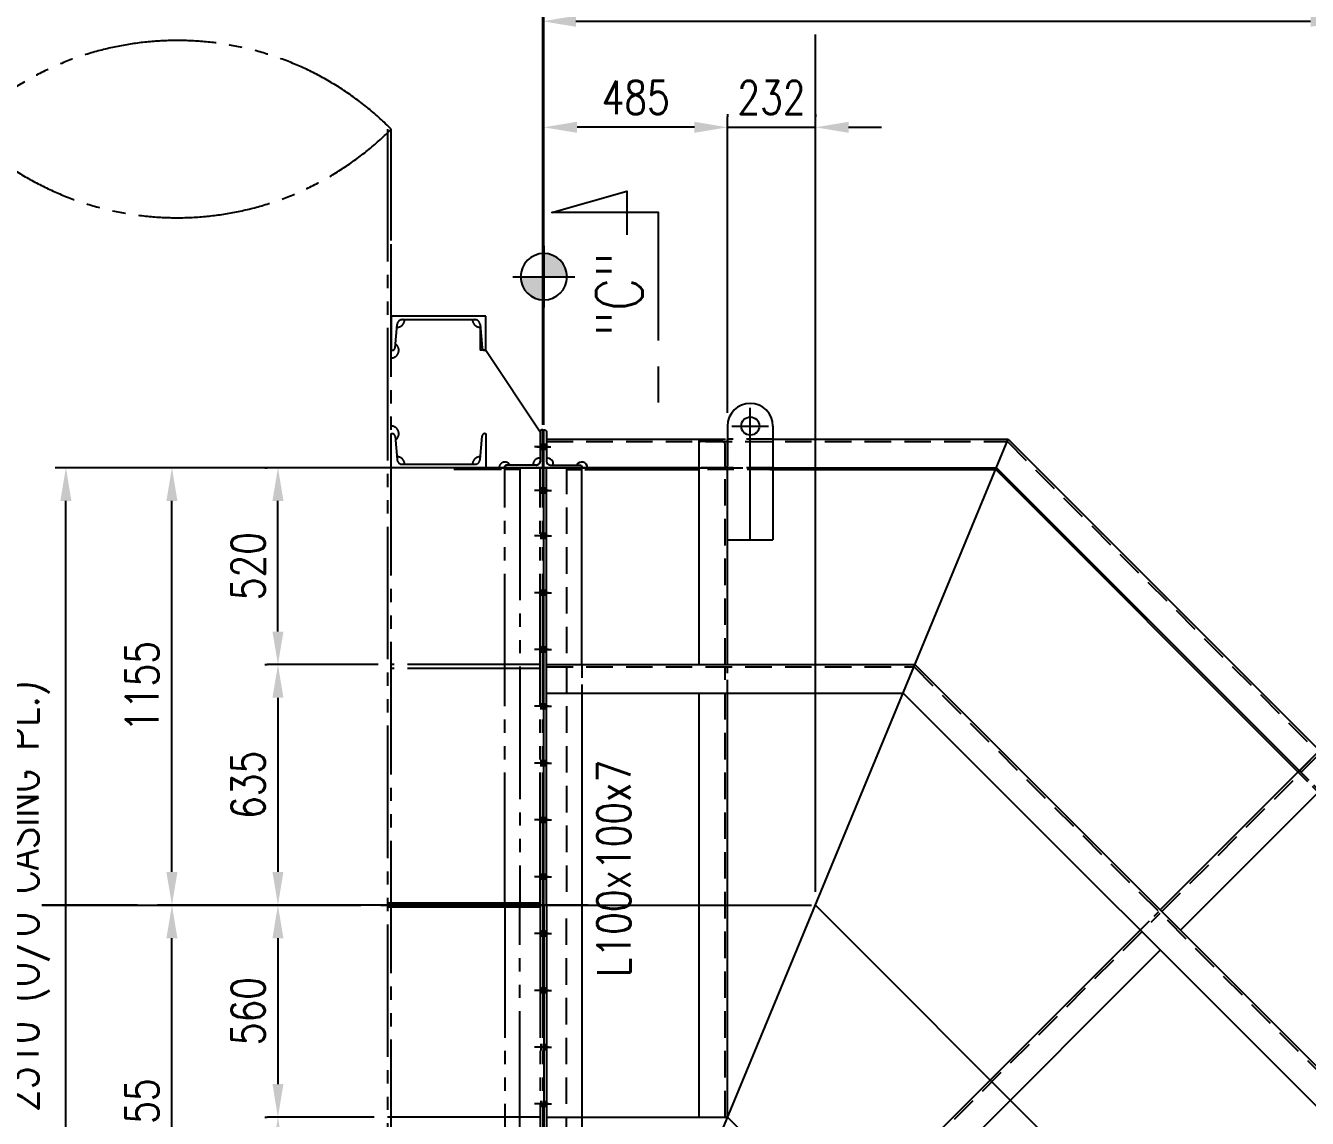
# Model space of a CAD drawing. Header units: millimetres. Extents: x 0 to 134087, y -49114 to 20834.
# Drawn here: x 10928 to 14313, y 10955 to 13841 of the extents above; entities that cross this region are included whole.
import ezdxf
from ezdxf.enums import TextEntityAlignment as Align

# ---------------------------------------------------------------- set-up
doc = ezdxf.new("R2010")
doc.units = ezdxf.units.MM
doc.header["$LTSCALE"] = 35
for name, pattern in [('JNK-CENTER', [34, 30, -1.5, 1, -1.5]), ('JNK-HIDDEN', [3, 2, -1]), ('JNK-PHANTOM', [15, 10, -1, 1, -1, 1, -1])]:
    doc.linetypes.add(name, pattern=pattern)
for name, color, linetype in [('CEN-R', 1, 'JNK-CENTER'), ('CON-C', 4, 'Continuous'), ('CON-G', 3, 'Continuous'), ('CON-W', 7, 'Continuous'), ('CON-Y', 2, 'Continuous'), ('Dim-W', 7, 'Continuous'), ('HID-Y', 2, 'JNK-HIDDEN'), ('PHA-M', 6, 'JNK-PHANTOM'), ('TXTT-C', 4, 'Continuous')]:
    doc.layers.add(name, color=color, linetype=linetype)
doc.styles.add('SIMPLEX', font='simplex.shx', dxfattribs={"width": 0.8})
doc.dimstyles.new('DIM35', dxfattribs={"dimscale": 35, "dimtxt": 2.5, "dimasz": 2.5, "dimexe": 0.8, "dimexo": 1, "dimgap": 1, "dimtad": 1, "dimdec": 1, "dimdsep": 46, "dimtxsty": 'SIMPLEX', "dimcen": 0, "dimclrd": 7, "dimclre": 7, "dimclrt": 2, "dimadec": 1, "dimazin": 2, "dimtfac": 1, "dimtdec": 1, "dimtix": 1, "dimtmove": 2, "dimatfit": 2, "dimfxl": 1, "dimtfill": 1, "dimarcsym": 1})

# ---------------------------------------------------------------- blocks, each defined once
blk = doc.blocks.new('A$C12A45132')
at = {"layer": 'CEN-R'}
blk.add_line((1650, 0), (0, 0), dxfattribs=at)
at = {"layer": 'PHA-M'}
for p, q in [((1120, 2049.1), (1120, -1827.8)), ((1130, 1755), (1130, 2049.1)), ((1130, -1755), (1130, 1755)), ((1236.5, 1555), (1130, 1555)), ((1130, 1555), (1130, 1465)), ((1140, 1471.4), (1145.4, 1533.2)), ((1159.4, 1546), (1236.5, 1546)), ((1380, 1555), (1236.5, 1555)), ((1236.5, 1546), (1350.6, 1546)), ((1364.6, 1533.2), (1370, 1471.4)), ((1365.2, 1526), (1365.2, 1465)), ((1380, 1465), (1380, 1555)), ((1130, 1465), (1133, 1465)), ((1380, 1465), (1365.2, 1465)), ((1377, 1465), (1380, 1465)), ((1380, 1465), (1523, 1250)), ((1530, 1255), (1528, 1255)), ((1530, 1155), (1530, 1255)), ((1130, 1155), (1130, 1245)), ((1130, 1245), (1133, 1245)), ((1140, 1238.6), (1145.4, 1176.8)), ((1364.6, 1176.8), (1370, 1238.6)), ((1377, 1245), (1380, 1245)), ((1380, 1245), (1380, 1155)), ((1523, 1250), (1523, 1172)), ((1545, 1210), (1508, 1210)), ((1236.5, 1155), (1130, 1155)), ((1159.4, 1164), (1236.5, 1164)), ((1236.5, 1164), (1350.6, 1164)), ((1380, 1155), (1236.5, 1155)), ((1530, 1155), (1295, 1155)), ((1295, 1155), (1496.5, 1155)), ((1421.5, 1155), (1295, 1155)), ((1430, 1157), (1430, 1155)), ((1430, 0), (1430, 1155)), ((1430, 1155), (1530, 1155)), ((1513, 1162), (1435, 1162)), ((1470, 1155), (1470, 0)), ((1523, 0), (1523, 1155)), ((1530, 0), (1530, 1155)), ((1421.5, 1150), (1295, 1150)), ((1470, 1150), (1430, 1150)), ((1545, 1095), (1508, 1095)), ((1545, 975), (1508, 975)), ((1545, 825), (1508, 825)), ((1545, 675), (1508, 675)), ((1523, 635), (1130, 635)), ((1523, 625), (1130, 625)), ((1545, 525), (1508, 525)), ((1545, 375), (1508, 375)), ((1545, 225), (1508, 225)), ((1545, 75), (1508, 75)), ((1236.5, 5), (1120, 5)), ((1523, 5), (1236.5, 5)), ((1430, 0), (1430, -1155)), ((1470, -1155), (1470, 0)), ((1523, 0), (1523, -1155)), ((1530, 0), (1530, -1155)), ((1545, 0), (1120, 0)), ((1236.5, -5), (1120, -5)), ((1523, -5), (1236.5, -5)), ((1545, -75), (1508, -75)), ((1545, -225), (1508, -225)), ((1545, -375), (1508, -375)), ((1545, -525), (1508, -525)), ((1236.5, -560), (1120, -560)), ((1523, -560), (1236.5, -560))]:
    blk.add_line(p, q, dxfattribs=at)
for centre, radius, start, end in [((565, 1484.1), 799, 45, 135), ((565, 2614.1), 799, 225, 315), ((1145.4, 1546), 20, 268.1926, 0), ((1159.4, 1532), 14, 90, 175), ((1364.6, 1546), 20, 180, 271.8074), ((1350.6, 1532), 14, 5, 90), ((1130, 1465), 20, 270, 56.8984), ((1133, 1472), 7, 270, 355), ((1377, 1472), 7, 185, 270), ((1130, 1245), 20, 303.1016, 90), ((1528, 1250), 5, 90, 180), ((1133, 1238), 7, 5, 90), ((1377, 1238), 7, 90, 175), ((1145.4, 1164), 20, 0, 91.8074), ((1159.4, 1178), 14, 185, 270), ((1364.6, 1164), 20, 88.1926, 180), ((1350.6, 1178), 14, 270, 355), ((1430, 1155), 15, 27.8181, 180), ((1435, 1157), 5, 90, 180), ((1520.1, 1164.9), 15, 78.74, 191.26), ((1513, 1172), 10, 270, 0)]:
    blk.add_arc(centre, radius, start, end, dxfattribs=at)
for points in [[(1523, 1219), (1530, 1219), (1523, 1201), (1530, 1201)], [(1523, 1104), (1530, 1104), (1523, 1086), (1530, 1086)], [(1523, 984), (1530, 984), (1523, 966), (1530, 966)], [(1523, 834), (1530, 834), (1523, 816), (1530, 816)], [(1523, 684), (1530, 684), (1523, 666), (1530, 666)], [(1523, 534), (1530, 534), (1523, 516), (1530, 516)], [(1523, 384), (1530, 384), (1523, 366), (1530, 366)], [(1523, 234), (1530, 234), (1523, 216), (1530, 216)], [(1523, 84), (1530, 84), (1523, 66), (1530, 66)], [(1523, -84), (1530, -84), (1523, -66), (1530, -66)], [(1523, -234), (1530, -234), (1523, -216), (1530, -216)], [(1523, -384), (1530, -384), (1523, -366), (1530, -366)], [(1523, -534), (1530, -534), (1523, -516), (1530, -516)]]:
    blk.add_solid(points, dxfattribs=at)
blk = doc.blocks.new('A$C3E9401CC')
at = {"layer": 'PHA-M'}
for p, q in [((0, -1155), (0, 0)), ((7, -1155), (7, 0)), ((100, -1155), (100, 0))]:
    blk.add_line(p, q, dxfattribs=at)
blk.add_lwpolyline([(0, 0), (0, 100), (2, 100, -0.414214), (7, 95), (7, 17, 0.414214), (17, 7), (95, 7, -0.414214), (100, 2), (100, 0)], format="xyb", close=True, dxfattribs=at)
blk = doc.blocks.new('A$C44FD1F1F')
at = {"layer": 'CEN-R'}
blk.add_line((25.7, 0), (-11, 0), dxfattribs=at)
at = {"layer": 'Dim-W', "ltscale": 0.5}
for points in [[(0, 9), (7, 9), (0, -9), (7, -9)], [(10, 9), (10, -9), (17, 9), (17, -9)]]:
    blk.add_solid(points, dxfattribs=at)
blk = doc.blocks.new('SECMARK2')
at = {"layer": 'TXTT-C'}
blk.add_line((0, 0), (-2.717, 0), dxfattribs=at)
blk.add_lwpolyline([(-4.667, 0), (-14.317, 0), (-14.317, 8.05), (-15.933, 2.383), (-12.633, 2.383)], dxfattribs=at)
at = {"layer": 'TXTT-C', "style": 'SIMPLEX', "width": 1.17}
blk.add_attdef('TAG', text='', height=3.5, dxfattribs=at).set_placement((-7.82, 1.36), align=Align.CENTER)
blk = doc.blocks.new('A$C78542D52')
at = {"layer": 'CEN-R'}
for p, q in [((60, -265), (60, 83.5)), ((11.5, 35), (108.5, 35))]:
    blk.add_line(p, q, dxfattribs=at)
at = {"layer": 'CON-G'}
for p, q in [((0, 35), (0, 0)), ((120, 35), (120, 0)), ((120, 0), (120, -265)), ((0, -265), (120, -265))]:
    blk.add_line(p, q, dxfattribs=at)
blk.add_circle((60, 35), 24, dxfattribs=at)
blk.add_arc((60, 35), 60, 0, 180, dxfattribs=at)
at = {"layer": 'HID-Y'}
for p, q in [((120, 0), (0, 0)), ((120, -75), (0, -75))]:
    blk.add_line(p, q, dxfattribs=at)
blk = doc.blocks.new('A$C432109A4')
at = {"layer": 'CON-G'}
for p, q in [((595, 0), (0, 0)), ((1790, 0), (670, 0)), ((1865, 0), (2460, 0)), ((595, -75), (0, -75)), ((1790, -75), (670, -75)), ((1865, -75), (2460, -75))]:
    blk.add_line(p, q, dxfattribs=at)
at = {"layer": 'HID-Y', "ltscale": 0.5}
for p, q in [((80, 0), (80, -75)), ((1865, 0), (1796, 0)), ((2380, 0), (2380, -75)), ((75, 0), (75, -75)), ((670, 0), (601, 0)), ((2385, 0), (2385, -75))]:
    blk.add_line(p, q, dxfattribs=at)
at = {"layer": 'HID-Y'}
for p, q in [((595, -6), (75, -6)), ((1790, -6), (601, -6)), ((1796, -6), (2385, -6))]:
    blk.add_line(p, q, dxfattribs=at)
for points in [[(0, 0), (75, 0), (75, -2, -0.414214), (71, -6), (14.5, -6, 0.414214), (6, -14.5), (6, -71, -0.414214), (2, -75), (0, -75)], [(2460, 0), (2385, 0), (2385, -2, 0.414214), (2389, -6), (2445.5, -6, -0.414214), (2454, -14.5), (2454, -71, 0.414214), (2458, -75), (2460, -75)]]:
    blk.add_lwpolyline(points, format="xyb", close=True, dxfattribs=at)
blk = doc.blocks.new('A$C68B477BE')
at = {"layer": 'CEN-R'}
blk.add_line((7, 0), (-13.3, 0), dxfattribs=at)
at = {"layer": 'Dim-W', "ltscale": 0.5}
blk.add_solid([(0, 9), (0, -9), (7, 9), (7, -9)], dxfattribs=at)
blk = doc.blocks.new('*D189')
at = {"layer": 'DEFPOINTS', "color": 0, "ltscale": 0.5, "transparency": 16777216}
for p in [(13013.7, 14132.2), (12296.7, 12773.4), (13013.7, 11518.4)]:
    blk.add_point(p, dxfattribs=at)
at = {"layer": 'Dim-W', "color": 7, "linetype": 'ByBlock', "lineweight": -2, "ltscale": 0.5, "transparency": 16777216}
for p, q in [((12296.7, 12808.4), (12296.7, 14160.2)), ((13013.7, 13887.2), (13013.7, 14160.2)), ((12384.2, 14132.2), (12926.2, 14132.2)), ((13013.7, 11553.4), (13013.7, 13817.2))]:
    blk.add_line(p, q, dxfattribs=at)
at = {"layer": 'Dim-W', "color": 7, "ltscale": 0.5, "transparency": 16777216}
for points in [[(12384.2, 14146.8), (12384.2, 14117.7), (12296.7, 14132.2)], [(12926.2, 14146.8), (12926.2, 14117.7), (13013.7, 14132.2)]]:
    blk.add_solid(points, dxfattribs=at)
at = {"layer": 'Dim-W', "color": 2, "ltscale": 0.5, "transparency": 16777216, "insert": (12655.2, 14211), "char_height": 87.5, "attachment_point": 5, "style": 'SIMPLEX', "bg_fill": 3, "box_fill_scale": 1.1, "bg_fill_color": 256, "bg_fill_true_color": 13158600, "bg_fill_transparency": 0}
blk.add_mtext('717', dxfattribs=at)
blk = doc.blocks.new('*D190')
at = {"layer": 'DEFPOINTS', "color": 0, "ltscale": 0.5, "transparency": 16777216}
for p in [(13013.7, 14132.2), (13013.7, 11518.4), (15563.7, 8950.4)]:
    blk.add_point(p, dxfattribs=at)
at = {"layer": 'Dim-W', "color": 7, "linetype": 'ByBlock', "lineweight": -2, "ltscale": 0.5, "transparency": 16777216}
for p, q in [((13013.7, 13887.2), (13013.7, 14160.2)), ((15563.7, 12231), (15563.7, 14160.2)), ((15476.2, 14132.2), (13101.2, 14132.2)), ((13013.7, 11553.4), (13013.7, 13817.2)), ((15563.7, 11844), (15563.7, 12147.2)), ((15563.7, 8985.4), (15563.7, 11755.4))]:
    blk.add_line(p, q, dxfattribs=at)
at = {"layer": 'Dim-W', "color": 7, "ltscale": 0.5, "transparency": 16777216}
for points in [[(13101.2, 14146.8), (13101.2, 14117.7), (13013.7, 14132.2)], [(15476.2, 14146.8), (15476.2, 14117.7), (15563.7, 14132.2)]]:
    blk.add_solid(points, dxfattribs=at)
at = {"layer": 'Dim-W', "color": 2, "ltscale": 0.5, "transparency": 16777216, "insert": (14288.7, 14211), "char_height": 87.5, "attachment_point": 5, "style": 'SIMPLEX', "bg_fill": 3, "box_fill_scale": 1.1, "bg_fill_color": 256, "bg_fill_true_color": 13158600, "bg_fill_transparency": 0}
blk.add_mtext('2550', dxfattribs=at)
blk = doc.blocks.new('*D191')
at = {"layer": 'DEFPOINTS', "color": 0, "transparency": 16777216}
for p in [(12293.7, 14412.2), (10763.7, 13554.3), (12293.7, 12751.8)]:
    blk.add_point(p, dxfattribs=at)
at = {"layer": 'Dim-W', "color": 7, "linetype": 'ByBlock', "lineweight": -2, "transparency": 16777216}
for p, q in [((10763.7, 13589.3), (10763.7, 14440.2)), ((12293.7, 12786.8), (12293.7, 14440.2)), ((10851.2, 14412.2), (12206.2, 14412.2))]:
    blk.add_line(p, q, dxfattribs=at)
at = {"layer": 'Dim-W', "color": 7, "transparency": 16777216}
for points in [[(10851.2, 14426.8), (10851.2, 14397.7), (10763.7, 14412.2)], [(12206.2, 14426.8), (12206.2, 14397.7), (12293.7, 14412.2)]]:
    blk.add_solid(points, dxfattribs=at)
at = {"layer": 'Dim-W', "color": 2, "transparency": 16777216, "insert": (11528.7, 14491), "char_height": 87.5, "attachment_point": 5, "style": 'SIMPLEX', "bg_fill": 3, "box_fill_scale": 1.1, "bg_fill_color": 256, "bg_fill_true_color": 13158600, "bg_fill_transparency": 0}
blk.add_mtext('1530', dxfattribs=at)
blk = doc.blocks.new('*D192')
at = {"layer": 'DEFPOINTS', "color": 0, "transparency": 16777216}
for p in [(15563.7, 14412.2), (12296.7, 12751.8), (15563.7, 8950.4)]:
    blk.add_point(p, dxfattribs=at)
at = {"layer": 'Dim-W', "color": 7, "linetype": 'ByBlock', "lineweight": -2, "transparency": 16777216}
for p, q in [((12296.7, 12786.8), (12296.7, 14440.2)), ((15563.7, 12231), (15563.7, 14440.2)), ((12384.2, 14412.2), (15476.2, 14412.2)), ((15563.7, 11844), (15563.7, 12147.2)), ((15563.7, 8985.4), (15563.7, 11755.4))]:
    blk.add_line(p, q, dxfattribs=at)
at = {"layer": 'Dim-W', "color": 7, "transparency": 16777216}
for points in [[(12384.2, 14426.8), (12384.2, 14397.7), (12296.7, 14412.2)], [(15476.2, 14426.8), (15476.2, 14397.7), (15563.7, 14412.2)]]:
    blk.add_solid(points, dxfattribs=at)
at = {"layer": 'Dim-W', "color": 2, "transparency": 16777216, "insert": (13601.7, 14491), "char_height": 87.5, "attachment_point": 5, "style": 'SIMPLEX', "bg_fill": 3, "box_fill_scale": 1.1, "bg_fill_color": 256, "bg_fill_true_color": 13158600, "bg_fill_transparency": 0}
blk.add_mtext('3267', dxfattribs=at)
blk = doc.blocks.new('*D193')
at = {"layer": 'DEFPOINTS', "color": 0, "transparency": 16777216}
for p in [(10763.7, 14692.2), (10763.7, 13554.3), (15563.7, 8950.4)]:
    blk.add_point(p, dxfattribs=at)
at = {"layer": 'Dim-W', "color": 7, "linetype": 'ByBlock', "lineweight": -2, "transparency": 16777216}
for p, q in [((10763.7, 13589.3), (10763.7, 14720.2)), ((15476.2, 14692.2), (10851.2, 14692.2)), ((15563.7, 12231), (15563.7, 14720.2)), ((15563.7, 11844), (15563.7, 12147.2)), ((15563.7, 8985.4), (15563.7, 11755.4))]:
    blk.add_line(p, q, dxfattribs=at)
at = {"layer": 'Dim-W', "color": 7, "transparency": 16777216}
for points in [[(10851.2, 14706.8), (10851.2, 14677.7), (10763.7, 14692.2)], [(15476.2, 14706.8), (15476.2, 14677.7), (15563.7, 14692.2)]]:
    blk.add_solid(points, dxfattribs=at)
at = {"layer": 'Dim-W', "color": 2, "transparency": 16777216, "insert": (13163.7, 14771), "char_height": 87.5, "attachment_point": 5, "style": 'SIMPLEX', "bg_fill": 3, "box_fill_scale": 1.1, "bg_fill_color": 256, "bg_fill_true_color": 13158600, "bg_fill_transparency": 0}
blk.add_mtext('4800', dxfattribs=at)
blk = doc.blocks.new('*D194')
at = {"layer": 'DEFPOINTS', "color": 0, "transparency": 16777216}
for p in [(12293.7, 14412.2), (12293.7, 12751.8), (12296.7, 12751.8)]:
    blk.add_point(p, dxfattribs=at)
at = {"layer": 'Dim-W', "color": 7, "linetype": 'ByBlock', "lineweight": -2, "transparency": 16777216}
for p, q in [((12293.7, 12786.8), (12293.7, 14440.2)), ((12296.7, 12786.8), (12296.7, 14440.2)), ((12206.2, 14412.2), (12118.7, 14412.2)), ((12296.7, 14412.2), (12293.7, 14412.2)), ((12384.2, 14412.2), (12471.7, 14412.2))]:
    blk.add_line(p, q, dxfattribs=at)
at = {"layer": 'Dim-W', "color": 7, "transparency": 16777216}
blk.add_solid([(12384.2, 14426.8), (12384.2, 14397.7), (12296.7, 14412.2)], dxfattribs=at)
at = {"layer": 'Dim-W', "color": 2, "transparency": 16777216, "insert": (12182.4, 14489.6), "char_height": 87.5, "attachment_point": 5, "style": 'SIMPLEX', "bg_fill": 3, "box_fill_scale": 1.1, "bg_fill_color": 256, "bg_fill_true_color": 13158600, "bg_fill_transparency": 0}
blk.add_mtext('*3', dxfattribs=at)
at = {"layer": 'Dim-W', "color": 7, "transparency": 16777216}
blk.add_solid([(12206.2, 14426.8), (12206.2, 14397.7), (12293.7, 14412.2)], dxfattribs=at)
blk = doc.blocks.new('*D195')
at = {"layer": 'DEFPOINTS', "color": 0, "transparency": 16777216}
for p in [(14408.7, 13852.2), (12293.7, 12751.8), (14408.7, 8464.1)]:
    blk.add_point(p, dxfattribs=at)
at = {"layer": 'Dim-W', "color": 7, "linetype": 'ByBlock', "lineweight": -2, "transparency": 16777216}
for p, q in [((12293.7, 12786.8), (12293.7, 13880.2)), ((14408.7, 13401.3), (14408.7, 13880.2)), ((12381.2, 13852.2), (14321.2, 13852.2)), ((14408.7, 13020.4), (14408.7, 13301.5)), ((14408.7, 10158.6), (14408.7, 12885.9)), ((14408.7, 8499.1), (14408.7, 9471.6))]:
    blk.add_line(p, q, dxfattribs=at)
at = {"layer": 'Dim-W', "color": 7, "transparency": 16777216}
for points in [[(12381.2, 13866.8), (12381.2, 13837.7), (12293.7, 13852.2)], [(14321.2, 13866.8), (14321.2, 13837.7), (14408.7, 13852.2)]]:
    blk.add_solid(points, dxfattribs=at)
at = {"layer": 'Dim-W', "color": 2, "transparency": 16777216, "insert": (13351.2, 13931), "char_height": 87.5, "attachment_point": 5, "style": 'SIMPLEX', "bg_fill": 3, "box_fill_scale": 1.1, "bg_fill_color": 256, "bg_fill_true_color": 13158600, "bg_fill_transparency": 0}
blk.add_mtext('2115', dxfattribs=at)
blk = doc.blocks.new('*D187')
at = {"layer": 'DEFPOINTS', "color": 0, "ltscale": 0.5, "transparency": 16777216}
for p in [(13013.7, 13572.2), (13013.7, 13572.2), (12781.7, 12783.4)]:
    blk.add_point(p, dxfattribs=at)
at = {"layer": 'Dim-W', "color": 7, "linetype": 'ByBlock', "lineweight": -2, "ltscale": 0.5, "transparency": 16777216}
for p, q in [((13013.7, 13607.2), (13013.7, 13600.2)), ((12781.7, 12818.4), (12781.7, 13600.2)), ((12694.2, 13572.2), (12606.7, 13572.2)), ((12781.7, 13572.2), (13013.7, 13572.2)), ((13101.2, 13572.2), (13188.7, 13572.2))]:
    blk.add_line(p, q, dxfattribs=at)
at = {"layer": 'Dim-W', "color": 7, "ltscale": 0.5, "transparency": 16777216}
for points in [[(12694.2, 13586.8), (12694.2, 13557.7), (12781.7, 13572.2)], [(13101.2, 13586.8), (13101.2, 13557.7), (13013.7, 13572.2)]]:
    blk.add_solid(points, dxfattribs=at)
at = {"layer": 'Dim-W', "color": 2, "ltscale": 0.5, "transparency": 16777216, "insert": (12897.7, 13651), "char_height": 87.5, "attachment_point": 5, "style": 'SIMPLEX', "bg_fill": 3, "box_fill_scale": 1.1, "bg_fill_color": 256, "bg_fill_true_color": 13158600, "bg_fill_transparency": 0}
blk.add_mtext('232', dxfattribs=at)
blk = doc.blocks.new('*D188')
at = {"layer": 'DEFPOINTS', "color": 0, "ltscale": 0.5, "transparency": 16777216}
for p in [(12296.7, 13576.4), (12296.7, 13572.2), (12781.7, 13572.2)]:
    blk.add_point(p, dxfattribs=at)
at = {"layer": 'Dim-W', "color": 7, "linetype": 'ByBlock', "lineweight": -2, "ltscale": 0.5, "transparency": 16777216}
for p, q in [((12781.7, 13607.2), (12781.7, 13600.2)), ((12296.7, 13541.4), (12296.7, 13544.2)), ((12694.2, 13572.2), (12384.2, 13572.2))]:
    blk.add_line(p, q, dxfattribs=at)
at = {"layer": 'Dim-W', "color": 7, "ltscale": 0.5, "transparency": 16777216}
for points in [[(12384.2, 13586.8), (12384.2, 13557.7), (12296.7, 13572.2)], [(12694.2, 13586.8), (12694.2, 13557.7), (12781.7, 13572.2)]]:
    blk.add_solid(points, dxfattribs=at)
at = {"layer": 'Dim-W', "color": 2, "ltscale": 0.5, "transparency": 16777216, "insert": (12539.2, 13651), "char_height": 87.5, "attachment_point": 5, "style": 'SIMPLEX', "bg_fill": 3, "box_fill_scale": 1.1, "bg_fill_color": 256, "bg_fill_true_color": 13158600, "bg_fill_transparency": 0}
blk.add_mtext('485', dxfattribs=at)
blk = doc.blocks.new('*D199')
at = {"layer": 'DEFPOINTS', "color": 0, "ltscale": 0.5, "transparency": 16777216}
for p in [(13013.7, 11518.4), (15563.7, 9522.6), (15563.7, 9020.4), (15563.7, 8968.4)]:
    blk.add_point(p, dxfattribs=at)
at = {"layer": 'Dim-W', "color": 7, "linetype": 'ByBlock', "lineweight": -2, "ltscale": 0.5, "transparency": 16777216}
blk.add_arc((15563.7, 8968.4), 414.6, 102.1151, 122.8849, dxfattribs=at)
at = {"layer": 'Dim-W', "color": 7, "ltscale": 0.5, "transparency": 16777216}
for points in [[(15475.1, 9388.2), (15478.2, 9359.2), (15563.7, 9383)], [(15347.7, 9305.2), (15329.4, 9327.9), (15270.5, 9261.5)]]:
    blk.add_solid(points, dxfattribs=at)
at = {"layer": 'Dim-W', "color": 2, "ltscale": 0.5, "transparency": 16777216, "insert": (15374.9, 9424.1), "char_height": 87.5, "attachment_point": 5, "rotation": 22.5, "style": 'SIMPLEX', "bg_fill": 3, "box_fill_scale": 1.1, "bg_fill_color": 256, "bg_fill_true_color": 13158600, "bg_fill_transparency": 0}
blk.add_mtext('45°', dxfattribs=at)
at = {"layer": 'DEFPOINTS', "color": 0, "ltscale": 0.5, "transparency": 16777216}
blk.add_point((15456.4, 9368.8), dxfattribs=at)
blk = doc.blocks.new('*D201')
at = {"layer": 'DEFPOINTS', "color": 0, "transparency": 16777216}
for p in [(11314.4, 12673.4), (12193.7, 12673.4), (12193.7, 11518.4)]:
    blk.add_point(p, dxfattribs=at)
at = {"layer": 'Dim-W', "color": 7, "linetype": 'ByBlock', "lineweight": -2, "transparency": 16777216}
for p, q in [((12158.7, 12673.4), (11286.4, 12673.4)), ((11314.4, 11605.9), (11314.4, 12585.9)), ((12158.7, 11518.4), (11286.4, 11518.4))]:
    blk.add_line(p, q, dxfattribs=at)
at = {"layer": 'Dim-W', "color": 7, "transparency": 16777216}
for points in [[(11299.9, 12585.9), (11329, 12585.9), (11314.4, 12673.4)], [(11299.9, 11605.9), (11329, 11605.9), (11314.4, 11518.4)]]:
    blk.add_solid(points, dxfattribs=at)
at = {"layer": 'Dim-W', "color": 2, "transparency": 16777216, "insert": (11235.7, 12095.9), "char_height": 87.5, "attachment_point": 5, "rotation": 90, "style": 'SIMPLEX', "bg_fill": 3, "box_fill_scale": 1.1, "bg_fill_color": 256, "bg_fill_true_color": 13158600, "bg_fill_transparency": 0}
blk.add_mtext('1155', dxfattribs=at)
blk = doc.blocks.new('*D202')
at = {"layer": 'DEFPOINTS', "color": 0, "transparency": 16777216}
for p in [(11314.4, 11518.4), (12193.7, 11518.4), (12193.7, 10363.4)]:
    blk.add_point(p, dxfattribs=at)
at = {"layer": 'Dim-W', "color": 7, "linetype": 'ByBlock', "lineweight": -2, "transparency": 16777216}
for p, q in [((12158.7, 11518.4), (11286.4, 11518.4)), ((11314.4, 10450.9), (11314.4, 11430.9)), ((12158.7, 10363.4), (11286.4, 10363.4))]:
    blk.add_line(p, q, dxfattribs=at)
at = {"layer": 'Dim-W', "color": 7, "transparency": 16777216}
for points in [[(11299.9, 11430.9), (11329, 11430.9), (11314.4, 11518.4)], [(11299.9, 10450.9), (11329, 10450.9), (11314.4, 10363.4)]]:
    blk.add_solid(points, dxfattribs=at)
at = {"layer": 'Dim-W', "color": 2, "transparency": 16777216, "insert": (11235.7, 10940.9), "char_height": 87.5, "attachment_point": 5, "rotation": 90, "style": 'SIMPLEX', "bg_fill": 3, "box_fill_scale": 1.1, "bg_fill_color": 256, "bg_fill_true_color": 13158600, "bg_fill_transparency": 0}
blk.add_mtext('1155', dxfattribs=at)
blk = doc.blocks.new('*D203')
at = {"layer": 'DEFPOINTS', "color": 0, "transparency": 16777216}
for p in [(11034.4, 12673.4), (12193.7, 12673.4), (12193.7, 10363.4)]:
    blk.add_point(p, dxfattribs=at)
at = {"layer": 'Dim-W', "color": 7, "linetype": 'ByBlock', "lineweight": -2, "transparency": 16777216}
for p, q in [((12158.7, 12673.4), (11006.4, 12673.4)), ((11034.4, 10450.9), (11034.4, 12585.9)), ((12158.7, 10363.4), (11006.4, 10363.4))]:
    blk.add_line(p, q, dxfattribs=at)
at = {"layer": 'Dim-W', "color": 7, "transparency": 16777216}
for points in [[(11019.9, 12585.9), (11049, 12585.9), (11034.4, 12673.4)], [(11019.9, 10450.9), (11049, 10450.9), (11034.4, 10363.4)]]:
    blk.add_solid(points, dxfattribs=at)
at = {"layer": 'Dim-W', "color": 2, "transparency": 16777216, "insert": (10932.8, 11518.4), "char_height": 87.5, "attachment_point": 5, "rotation": 90, "style": 'SIMPLEX', "bg_fill": 3, "box_fill_scale": 1.1, "bg_fill_color": 256, "bg_fill_true_color": 13158600, "bg_fill_transparency": 0}
blk.add_mtext(' 2310 (O/O CASING PL.)', dxfattribs=at)
blk = doc.blocks.new('*D204')
at = {"layer": 'DEFPOINTS', "color": 0, "ltscale": 0.5, "transparency": 16777216}
for p in [(11883.7, 10958.4), (11594.4, 10363.4), (11594.4, 10363.4)]:
    blk.add_point(p, dxfattribs=at)
at = {"layer": 'Dim-W', "color": 7, "linetype": 'ByBlock', "lineweight": -2, "ltscale": 0.5, "transparency": 16777216}
for p, q in [((11848.7, 10958.4), (11566.4, 10958.4)), ((11594.4, 10870.9), (11594.4, 10450.9)), ((11559.4, 10363.4), (11566.4, 10363.4))]:
    blk.add_line(p, q, dxfattribs=at)
at = {"layer": 'Dim-W', "color": 7, "ltscale": 0.5, "transparency": 16777216}
for points in [[(11579.9, 10870.9), (11609, 10870.9), (11594.4, 10958.4)], [(11579.9, 10450.9), (11609, 10450.9), (11594.4, 10363.4)]]:
    blk.add_solid(points, dxfattribs=at)
at = {"layer": 'Dim-W', "color": 2, "ltscale": 0.5, "transparency": 16777216, "insert": (11515.7, 10660.9), "char_height": 87.5, "attachment_point": 5, "rotation": 90, "style": 'SIMPLEX', "bg_fill": 3, "box_fill_scale": 1.1, "bg_fill_color": 256, "bg_fill_true_color": 13158600, "bg_fill_transparency": 0}
blk.add_mtext('595', dxfattribs=at)
blk = doc.blocks.new('*D205')
at = {"layer": 'DEFPOINTS', "color": 0, "ltscale": 0.5, "transparency": 16777216}
for p in [(11893.7, 12153.4), (11594.4, 11518.4), (11594.4, 11518.4)]:
    blk.add_point(p, dxfattribs=at)
at = {"layer": 'Dim-W', "color": 7, "linetype": 'ByBlock', "lineweight": -2, "ltscale": 0.5, "transparency": 16777216}
for p, q in [((11858.7, 12153.4), (11566.4, 12153.4)), ((11594.4, 12065.9), (11594.4, 11605.9)), ((11559.4, 11518.4), (11566.4, 11518.4))]:
    blk.add_line(p, q, dxfattribs=at)
at = {"layer": 'Dim-W', "color": 7, "ltscale": 0.5, "transparency": 16777216}
for points in [[(11579.9, 12065.9), (11609, 12065.9), (11594.4, 12153.4)], [(11579.9, 11605.9), (11609, 11605.9), (11594.4, 11518.4)]]:
    blk.add_solid(points, dxfattribs=at)
at = {"layer": 'Dim-W', "color": 2, "ltscale": 0.5, "transparency": 16777216, "insert": (11515.7, 11835.9), "char_height": 87.5, "attachment_point": 5, "rotation": 90, "style": 'SIMPLEX', "bg_fill": 3, "box_fill_scale": 1.1, "bg_fill_color": 256, "bg_fill_true_color": 13158600, "bg_fill_transparency": 0}
blk.add_mtext('635', dxfattribs=at)
blk = doc.blocks.new('*D206')
at = {"layer": 'DEFPOINTS', "color": 0, "ltscale": 0.5, "transparency": 16777216}
for p in [(11594.4, 11518.4), (11594.4, 10958.4), (11594.4, 10958.4)]:
    blk.add_point(p, dxfattribs=at)
at = {"layer": 'Dim-W', "color": 7, "linetype": 'ByBlock', "lineweight": -2, "ltscale": 0.5, "transparency": 16777216}
for p, q in [((11559.4, 11518.4), (11566.4, 11518.4)), ((11594.4, 11430.9), (11594.4, 11045.9)), ((11559.4, 10958.4), (11566.4, 10958.4))]:
    blk.add_line(p, q, dxfattribs=at)
at = {"layer": 'Dim-W', "color": 7, "ltscale": 0.5, "transparency": 16777216}
for points in [[(11579.9, 11430.9), (11609, 11430.9), (11594.4, 11518.4)], [(11579.9, 11045.9), (11609, 11045.9), (11594.4, 10958.4)]]:
    blk.add_solid(points, dxfattribs=at)
at = {"layer": 'Dim-W', "color": 2, "ltscale": 0.5, "transparency": 16777216, "insert": (11515.7, 11238.4), "char_height": 87.5, "attachment_point": 5, "rotation": 90, "style": 'SIMPLEX', "bg_fill": 3, "box_fill_scale": 1.1, "bg_fill_color": 256, "bg_fill_true_color": 13158600, "bg_fill_transparency": 0}
blk.add_mtext('560', dxfattribs=at)
blk = doc.blocks.new('*D207')
at = {"layer": 'DEFPOINTS', "color": 0, "ltscale": 0.5, "transparency": 16777216}
for p in [(11594.4, 12673.4), (11594.4, 12673.4), (11594.4, 12153.4)]:
    blk.add_point(p, dxfattribs=at)
at = {"layer": 'Dim-W', "color": 7, "linetype": 'ByBlock', "lineweight": -2, "ltscale": 0.5, "transparency": 16777216}
for p, q in [((11559.4, 12673.4), (11566.4, 12673.4)), ((11594.4, 12240.9), (11594.4, 12585.9)), ((11559.4, 12153.4), (11566.4, 12153.4))]:
    blk.add_line(p, q, dxfattribs=at)
at = {"layer": 'Dim-W', "color": 7, "ltscale": 0.5, "transparency": 16777216}
for points in [[(11579.9, 12585.9), (11609, 12585.9), (11594.4, 12673.4)], [(11579.9, 12240.9), (11609, 12240.9), (11594.4, 12153.4)]]:
    blk.add_solid(points, dxfattribs=at)
at = {"layer": 'Dim-W', "color": 2, "ltscale": 0.5, "transparency": 16777216, "insert": (11515.7, 12413.4), "char_height": 87.5, "attachment_point": 5, "rotation": 90, "style": 'SIMPLEX', "bg_fill": 3, "box_fill_scale": 1.1, "bg_fill_color": 256, "bg_fill_true_color": 13158600, "bg_fill_transparency": 0}
blk.add_mtext('520', dxfattribs=at)
blk = doc.blocks.new('FS-MARK')
h = blk.add_hatch(color=256)
edge = h.paths.add_edge_path()
edge.add_arc((0, 0), 1.75, 90, 180)
edge.add_line((-1.75, 0), (0, 0))
edge.add_line((0, 0), (0, 1.75))
h = blk.add_hatch(color=256)
edge = h.paths.add_edge_path()
edge.add_line((0, 0), (0, -1.75))
edge.add_arc((0, 0), 1.75, 270, 360)
edge.add_line((1.75, 0), (0, 0))
for p, q in [((0, 2.333), (0, -2.333)), ((2.333, 0), (-2.333, 0))]:
    blk.add_line(p, q)
blk.add_circle((0, 0), 1.75)
at = {"layer": 'CON-Y', "style": 'SIMPLEX', "width": 0.8}
blk.add_attdef('F.S.', (3.195, 0.998), '', height=2.5, dxfattribs=at)

msp = doc.modelspace()

# ---------------------------------------------------------------- linework, layer by layer
at = {"layer": 'CEN-R'}
for p, q in [((12296.6527, 11893.3682), (12316.9904, 11893.3682)), ((10763.6527, 11518.3682), (13013.6527, 11518.3682)), ((13013.6527, 11518.3682), (15563.6527, 8968.3682)), ((13013.6527, 11518.3682), (15563.6527, 8968.3682)), ((12296.6527, 11143.3682), (12316.9904, 11143.3682))]:
    msp.add_line(p, q, dxfattribs=at)
at = {"layer": 'CON-G'}
for p, q in [((12303.6527, 12748.3682), (12706.6931, 12748.3682)), ((12504.17, 10288.3682), (13523.1354, 12748.3682)), ((12706.6931, 12153.3682), (12706.6931, 12748.3682)), ((12781.6931, 12153.3682), (12781.6931, 12748.3682)), ((12901.6931, 12748.3682), (13523.1354, 12748.3682)), ((13523.1354, 12748.3682), (16793.6527, 9477.8508)), ((12296.6527, 12673.3682), (12706.6931, 12673.3682)), ((12296.6527, 11518.3682), (12296.6527, 12673.3682)), ((12303.6527, 11518.3682), (12303.6527, 12673.3682)), ((12706.6931, 12673.3682), (12330.1731, 12673.3682)), ((12396.6527, 12153.3682), (12396.6527, 12673.3682)), ((12405.1731, 12673.3682), (12822.1941, 12673.3682)), ((12405.1731, 12668.3682), (12706.6931, 12668.3682)), ((12609.4816, 12673.3682), (12706.6931, 12673.3682)), ((12609.4816, 12668.3682), (12706.6931, 12668.3682)), ((12701.5026, 12673.3682), (12706.6931, 12673.3682)), ((12701.5026, 12668.3682), (12706.6931, 12668.3682)), ((12706.6931, 12673.3682), (12701.6783, 12673.3682)), ((12701.6783, 12673.3682), (12706.6931, 12673.3682)), ((12901.6931, 12668.3682), (12893.5986, 12668.3682)), ((12893.5986, 12668.3682), (12901.6931, 12668.3682)), ((12901.6931, 12673.3682), (13492.0694, 12673.3682)), ((12903.6991, 12668.3682), (12901.6931, 12668.3682)), ((12901.6931, 12668.3682), (12903.6991, 12668.3682)), ((12901.6931, 12668.3682), (13489.9983, 12668.3682)), ((13489.9983, 12668.3682), (14288.6527, 11869.7138)), ((13492.0694, 12673.3682), (14292.1882, 11873.2493)), ((12303.6527, 12153.3682), (13276.6783, 12153.3682)), ((13276.6783, 12153.3682), (16198.6527, 9231.3938)), ((12303.6527, 12078.3682), (13245.6123, 12078.3682)), ((12396.6527, 12078.3682), (12396.6527, 10958.3682)), ((12706.6931, 10958.3682), (12706.6931, 12078.3682)), ((12781.6931, 10958.3682), (12781.6931, 12078.3682)), ((13245.6123, 12078.3682), (16123.6527, 9200.3278)), ((12296.6527, 11518.3682), (12296.6527, 10363.3682)), ((12303.6527, 11518.3682), (12303.6527, 10363.3682)), ((12303.6527, 10958.3682), (12781.6931, 10958.3682)), ((12781.6931, 10958.3682), (15003.6527, 8736.4086))]:
    msp.add_line(p, q, dxfattribs=at)
msp.add_lwpolyline([(12296.6527, 12673.3682), (12296.6527, 12773.3682), (12298.6527, 12773.3682, -0.414213562), (12303.6527, 12768.3682), (12303.6527, 12690.3682, 0.414213562), (12313.6527, 12680.3682), (12391.6527, 12680.3682, -0.414213562), (12396.6527, 12675.3682), (12396.6527, 12673.3682)], format="xyb", close=True, dxfattribs=at)
for centre, start, end in [((12306.5816, 12683.2971), 348.7399622, 101.2600378), ((12396.6527, 12673.3682), 0, 152.1818607)]:
    msp.add_arc(centre, 15, start, end, dxfattribs=at)
at = {"layer": 'HID-Y'}
for p, q in [((12303.6527, 12742.3682), (13520.6501, 12742.3682)), ((13520.6501, 12742.3682), (16787.6527, 9475.3656)), ((12356.6527, 12673.3682), (12356.6527, 11518.3682)), ((12356.6527, 12668.3682), (12396.6527, 12668.3682)), ((12781.6931, 12673.3682), (12706.6931, 12673.3682)), ((12903.6991, 12668.3682), (12706.6931, 12668.3682)), ((12775.6931, 12153.3682), (12775.6931, 12673.3682)), ((12303.6527, 12147.3682), (13274.193, 12147.3682)), ((12775.6931, 10958.3682), (12775.6931, 12147.3682)), ((13274.193, 12147.3682), (16192.6527, 9228.9085)), ((12356.6527, 10363.3682), (12356.6527, 11518.3682))]:
    msp.add_line(p, q, dxfattribs=at)
at = {"layer": 'HID-Y', "ltscale": 0.5}
for p, q in [((12396.6527, 12153.3682), (12396.6527, 12078.3682)), ((12781.6931, 12078.3682), (12781.6931, 12147.3682)), ((12396.6527, 10958.3682), (12396.6527, 10883.3682))]:
    msp.add_line(p, q, dxfattribs=at)
at = {"layer": 'HID-Y'}
msp.add_lwpolyline([(12781.6931, 12748.3682), (12781.6931, 12673.3682), (12779.6931, 12673.3682, -0.414213562), (12775.6931, 12677.3682), (12775.6931, 12733.8682, 0.414213562), (12767.1931, 12742.3682), (12710.6931, 12742.3682, -0.414213562), (12706.6931, 12746.3682), (12706.6931, 12748.3682)], format="xyb", close=True, dxfattribs=at)

# ---------------------------------------------------------------- block references
at = {"layer": 'CON-C'}
ref = msp.add_blockref('SECMARK2', (12599.1077, 12845.9725), dxfattribs=dict(at, xscale=-35, yscale=35, zscale=35, rotation=90))
ref.add_attrib('TAG', '"C"', (12557.1819, 13019.9673), dxfattribs={"height": 122.5, "rotation": 90, "style": 'SIMPLEX', "width": 0.8})
at = {"layer": 'Dim-W', "ltscale": 0.5}
for name, p in [('A$C12A45132', (10763.6527, 11518.3682)), ('A$C78542D52', (12781.6931, 12748.3682))]:
    msp.add_blockref(name, p, dxfattribs=at)
at = {"layer": 'Dim-W', "ltscale": 0.5, "xscale": -1}
for name, p in [('A$C3E9401CC', (12293.6527, 12673.3682)), ('A$C44FD1F1F', (12303.6527, 12728.3682)), ('A$C68B477BE', (12303.6527, 11443.3682)), ('A$C68B477BE', (12303.6527, 11293.3682)), ('A$C68B477BE', (12303.6527, 11143.3682)), ('A$C68B477BE', (12303.6527, 10993.3682))]:
    msp.add_blockref(name, p, dxfattribs=at)
at = {"layer": 'Dim-W', "ltscale": 0.5, "rotation": 180}
for p in [(12303.6527, 12613.3682), (12303.6527, 12493.3682), (12303.6527, 12343.3682), (12303.6527, 12193.3682), (12303.6527, 12043.3682), (12303.6527, 11893.3682), (12303.6527, 11743.3682), (12303.6527, 11593.3682)]:
    msp.add_blockref('A$C68B477BE', p, dxfattribs=at)
at = {"layer": 'Dim-W', "ltscale": 0.5, "xscale": -1, "rotation": 44.9999999999992}
for p in [(14345.2212, 11926.2823), (15158.394, 11113.1095)]:
    msp.add_blockref('A$C432109A4', p, dxfattribs=at)

# ---------------------------------------------------------------- texts
at = {"layer": 'Dim-W', "color": 2, "style": 'SIMPLEX', "width": 0.8}
msp.add_text('L100x100x7', height=87.5, rotation=90, dxfattribs=at).set_placement((12525.1737, 11328.8695))

# ---------------------------------------------------------------- next in the draw order: dimensions: what is measured, and where the dimension line sits
at = {"layer": 'Dim-W', "ltscale": 0.5}
dim = msp.add_linear_dim(base=(13013.6527, 14132.2346), p1=(12296.6527, 12773.3682), p2=(13013.6527, 11518.3682), angle=180, dimstyle='DIM35', override={"dimdec": 0}, dxfattribs=at)
dim.commit()
dim.dimension.update_dxf_attribs({"geometry": '*D189', "text_midpoint": (12655.1527, 14210.9846)})

# ---------------------------------------------------------------- next in the draw order: dimensions: what is measured, and where the dimension line sits
at = {"layer": 'Dim-W'}
dim = msp.add_linear_dim(base=(12293.6527, 14412.2346), p1=(10763.6527, 13554.3444), p2=(12293.6527, 12751.8291), angle=180, dimstyle='DIM35', dxfattribs=at)
dim.commit()
dim.dimension.update_dxf_attribs({"geometry": '*D191', "text_midpoint": (11528.6527, 14490.9846)})
at = {"layer": 'Dim-W', "ltscale": 0.5}
dim = msp.add_linear_dim(base=(13013.6527, 14132.2346), p1=(15563.6527, 8950.4235), p2=(13013.6527, 11518.3682), angle=0, dimstyle='DIM35', override={"dimdec": 0}, dxfattribs=at)
dim.commit()
dim.dimension.update_dxf_attribs({"geometry": '*D190', "text_midpoint": (14288.6527, 14210.9846)})

# ---------------------------------------------------------------- next in the draw order: dimensions: what is measured, and where the dimension line sits
at = {"layer": 'Dim-W'}
dim = msp.add_linear_dim(base=(15563.6527, 14412.2346), p1=(12296.6527, 12751.8291), p2=(15563.6527, 8950.4235), angle=180, dimstyle='DIM35', dxfattribs=at)
dim.commit()
dim.dimension.update_dxf_attribs({"geometry": '*D192', "text_midpoint": (13601.6742, 14490.9846), "dimtype": 160})

# ---------------------------------------------------------------- next in the draw order: dimensions: what is measured, and where the dimension line sits
dim = msp.add_linear_dim(base=(10763.6527, 14692.2346), p1=(15563.6527, 8950.4235), p2=(10763.6527, 13554.3444), angle=180, dimstyle='DIM35', dxfattribs=at)
dim.commit()
dim.dimension.update_dxf_attribs({"geometry": '*D193', "text_midpoint": (13163.6527, 14770.9846)})

# ---------------------------------------------------------------- next in the draw order: dimensions: what is measured, and where the dimension line sits
dim = msp.add_linear_dim(base=(12293.6527, 14412.2346), p1=(12296.6527, 12751.8291), p2=(12293.6527, 12751.8291), angle=180, text='*<>', dimstyle='DIM35', dxfattribs=at)
dim.commit()
dim.dimension.update_dxf_attribs({"geometry": '*D194', "text_midpoint": (12182.3908, 14489.6276), "dimtype": 160})
dim = msp.add_linear_dim(base=(11314.441, 12673.3682), p1=(12193.6527, 11518.3682), p2=(12193.6527, 12673.3682), angle=90, dimstyle='DIM35', dxfattribs=at)
dim.commit()
dim.dimension.update_dxf_attribs({"geometry": '*D201', "text_midpoint": (11235.691, 12095.8682)})

# ---------------------------------------------------------------- next in the draw order: dimensions: what is measured, and where the dimension line sits
for base, p1, p2, angle, picture, middle in [((14408.6527, 13852.2346), (12293.6527, 12751.8291), (14408.6527, 8464.0885), 180, '*D195', (13351.1527, 13930.9846)), ((11314.441, 11518.3682), (12193.6527, 10363.3682), (12193.6527, 11518.3682), 90, '*D202', (11235.691, 10940.8682))]:
    dim = msp.add_linear_dim(base=base, p1=p1, p2=p2, angle=angle, dimstyle='DIM35', dxfattribs=at)
    dim.commit()
    dim.dimension.update_dxf_attribs({"geometry": picture, "text_midpoint": middle})

# ---------------------------------------------------------------- next in the draw order: block references
at = {"layer": 'CON-W', "xscale": -35, "yscale": 35, "zscale": 35}
msp.add_blockref('FS-MARK', (12296.6527, 13177.7236), dxfattribs=at)

# ---------------------------------------------------------------- next in the draw order: dimensions: what is measured, and where the dimension line sits
at = {"layer": 'Dim-W', "ltscale": 0.5}
dim = msp.add_linear_dim(base=(13013.6527, 13572.2346), p1=(12781.6931, 12783.3682), p2=(13013.6527, 13572.2346), angle=180, dimstyle='DIM35', dxfattribs=at)
dim.commit()
dim.dimension.update_dxf_attribs({"geometry": '*D187', "text_midpoint": (12897.6729, 13650.9846)})
at = {"layer": 'Dim-W'}
dim = msp.add_linear_dim(base=(11034.441, 12673.3682), p1=(12193.6527, 10363.3682), p2=(12193.6527, 12673.3682), angle=90, text=' <> (O/O CASING PL.)', dimstyle='DIM35', dxfattribs=at)
dim.commit()
dim.dimension.update_dxf_attribs({"geometry": '*D203', "text_midpoint": (10932.7743, 11518.3682)})
at = {"layer": 'Dim-W', "ltscale": 0.5}
dim = msp.add_angular_dim_2l(base=(15456.3507, 9368.8246), line1=((15563.6527, 9020.4235), (15563.6527, 9522.6458)), line2=((13013.6527, 11518.3682), (15563.6527, 8968.3682)), dimstyle='DIM35', dxfattribs=at)
dim.commit()
dim.dimension.update_dxf_attribs({"geometry": '*D199', "text_midpoint": (15374.8623, 9424.1485)})

# ---------------------------------------------------------------- next in the draw order: dimensions: what is measured, and where the dimension line sits
for base, p1, p2, angle, picture, middle in [((12296.6527, 13572.2346), (12781.6931, 13572.2346), (12296.6527, 13576.3625), 180, '*D188', (12539.1729, 13650.9846)), ((11594.441, 11518.3682), (11893.6527, 12153.3682), (11594.441, 11518.3682), 90, '*D205', (11515.691, 11835.8682)), ((11594.441, 10363.3682), (11883.6527, 10958.3682), (11594.441, 10363.3682), 90, '*D204', (11515.691, 10660.8682))]:
    dim = msp.add_linear_dim(base=base, p1=p1, p2=p2, angle=angle, dimstyle='DIM35', dxfattribs=at)
    dim.commit()
    dim.dimension.update_dxf_attribs({"geometry": picture, "text_midpoint": middle})

# ---------------------------------------------------------------- next in the draw order: dimensions: what is measured, and where the dimension line sits
for base, p1, p2, picture, middle in [((11594.441, 12673.3682), (11594.441, 12153.3682), (11594.441, 12673.3682), '*D207', (11515.691, 12413.3682)), ((11594.441, 10958.3682), (11594.441, 11518.3682), (11594.441, 10958.3682), '*D206', (11515.691, 11238.3682))]:
    dim = msp.add_linear_dim(base=base, p1=p1, p2=p2, angle=90, dimstyle='DIM35', dxfattribs=at)
    dim.commit()
    dim.dimension.update_dxf_attribs({"geometry": picture, "text_midpoint": middle})

doc.saveas('drawing.dxf')
